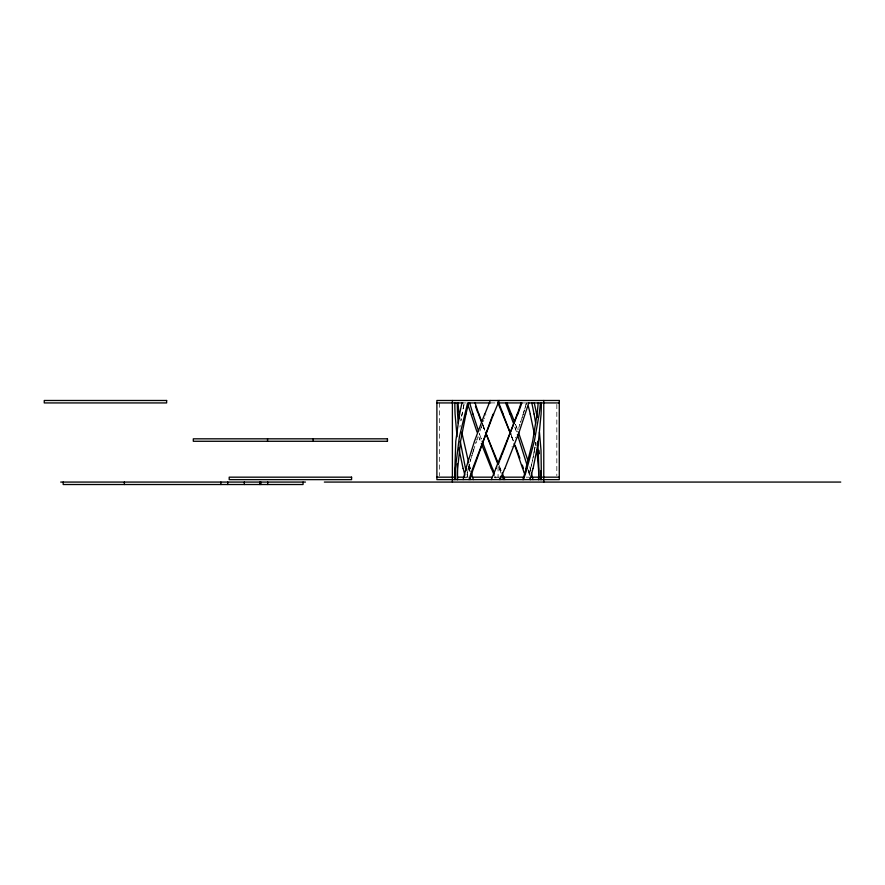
<?xml version="1.0" encoding="UTF-8"?>
<svg xmlns="http://www.w3.org/2000/svg" width="885" height="885" viewBox="0 0 885 885"><rect width="100%" height="100%" fill="white"/><g stroke="black" fill="none" stroke-linecap="round" stroke-linejoin="round"><path stroke-width="0.66" stroke-dasharray="4.42 3.32" d="M459.946 427.112L460.178 425.408M535.58 443.54L535.746 442.411L535.215 445.808M535.403 444.679L535.491 444.104M460.886 420.884L461.251 418.616M460.963 420.309L461.151 419.18M534.839 448.075L535.027 446.947L534.341 450.908M534.739 448.64L533.268 456.572M461.649 416.348L464.304 402.929A305.579 243.286 -52.9 0 0 462.136 414.08M461.738 415.784L462.047 414.08M534.241 451.472L534.031 452.611M533.932 453.175L532.339 461.107M533.157 457.136L531.21 466.207M532.095 462.235L530.004 471.307M530.945 467.335L530.679 468.475M465.82 477.966L466.118 476.727M529.861 471.871L529.263 474.249M467.169 472.49L467.855 477.966M467.977 469.404L468.53 467.346M468.121 468.884L469.625 463.375M469.094 465.289L469.006 463.939M526.287 403.759L525.933 404.998M470.112 461.671L470.931 458.839M470.267 461.107L470.765 459.403M525.447 406.658L524.728 409.135M471.097 458.275L472.114 454.879L471.605 456.572M524.429 410.109L523.743 412.377M472.28 454.304L472.634 453.175M472.457 453.74L473.862 449.204M472.977 452.036L473.154 451.472M523.046 414.645L523.223 414.08L521.619 419.18M522.161 417.477L520.325 423.141M473.508 450.343L474.957 445.808L474.592 446.947M520.878 421.448L520.513 422.576M475.699 443.54L476.44 441.272M475.876 442.976L476.064 442.411M519.76 424.844L519.949 424.28L518.809 427.676M477.004 439.579L476.816 440.144L478.354 435.608L479.172 437.876M518.234 429.38L518.433 428.816M517.459 431.648L517.648 431.072M479.935 431.072L481.34 427.112M515.269 437.876L515.468 437.312M481.141 427.676L482.767 423.141M482.568 423.716L484.803 430.508L483.199 425.984M483.398 421.448L483.807 420.309M511.984 446.947L512.194 446.372M484.438 418.616L484.648 418.052M485.699 415.209L485.909 414.645M463.021 402.929L466.185 402.929M490.522 402.929L496.02 402.929M522.947 402.929L526.686 402.929M465.51 477.17L468.519 477.17M494.195 477.17L501.972 477.17M526.276 477.17L529.02 477.17M498.974 465.067L501.563 471.307M494.682 476.727L495.202 477.966M511.309 435.608L512.647 439.015M483.022 425.984L484.582 429.944M498.897 466.826L501.109 472.49M496.087 477.966L495.6 476.727M511.762 436.748L513.311 440.708M483.763 427.676L484.637 429.944M515.667 424.844L515.457 424.28L517.791 430.508M516.099 425.984L517.371 429.38M479.593 439.015L480.024 440.144L478.752 436.748M511.253 435.608L512.094 437.876M511.674 436.748L513.333 441.272L512.503 439.015M484.029 428.24L482.17 423.141M482.38 423.716L482.579 424.28M514.827 427.112L515.833 429.944M515.026 427.676L516.63 432.212L516.232 431.072M480.09 435.608L481.296 439.015L479.305 433.34M479.493 433.916L479.692 434.48M470.068 471.307L468.32 465.643M468.497 466.207L469.183 468.475M469.957 467.346L470.4 468.884L469.15 464.459M529.772 466.771L531.022 471.307M469.813 466.826L469.238 464.769M528.323 469.913L529.119 472.999M529.54 474.659L529.75 475.488M535.956 443.54L535.79 442.411L536.288 445.808L536.044 444.104M556.831 404.39L556.831 475.721M498.078 466.627L498.078 477.767M439.336 402.929L439.336 475.798M526.442 402.929A305.513 187.509 -62.4 0 1 523.146 414.08M530.115 468.475A292.813 210.84 56.4 0 1 530.746 470.743M528.091 469.924A305.425 218.562 58.5 0 1 529.451 475.212M499.372 468.95A305.402 25.975 68.5 0 1 500.965 473.021M500.257 468.497A292.824 29.482 67.3 0 1 501.198 470.754M470.145 471.871A292.824 169.201 61.9 0 1 469.083 468.464M467.523 476.318A305.325 217.024 58.7 0 1 466.959 474.106M467.28 473.01A305.425 218.551 -58.5 0 1 468.353 468.895M530.591 468.475A305.325 217.035 -58.7 0 1 528.931 475.212"/><path stroke-width="1.33" d="M454.846 402.929L454.846 403.306A293.001 270.235 6.5 0 0 455.078 414.08L457.058 436.748M457.291 463.939L457.324 468.884A305.425 283.145 13 0 0 457.656 479.626M459.536 414.08L455.775 441.272L454.901 468.475A292.813 268.752 14.7 0 0 455.31 478.519M465.952 414.08L460.543 441.272L457.689 468.475A305.347 283.266 -12 0 0 457.302 479.626M533.091 468.475L538.467 441.272L541.089 414.08A293.001 270.235 -6.5 0 0 541.321 403.306L541.321 402.929M525.767 468.884L532.659 441.272L537.084 414.08A305.591 276.286 -31.3 0 0 538.168 402.929M465.919 468.475L474.493 441.272L484.681 414.08M528.765 402.929L519.086 432.212L504.892 468.475M526.984 468.475L534.319 441.272L539.197 414.08A292.824 261.396 -31.6 0 0 540.425 402.929M473.552 468.475L491.374 418.616M517.205 414.08L503.731 450.343M517.67 414.08L495.777 468.475M491.817 417.477L493.144 414.08M501.961 454.879L503.288 451.472M498.41 463.939L499.737 460.543M500.191 459.403L501.518 456.007M489.781 401.403L490.157 400.485M493.609 414.08L472.701 468.475A292.846 170.893 -61.8 0 0 468.995 479.626M498.244 402.929L498.078 403.306A293.001 12.766 -67.4 0 0 493.587 414.091M498.874 401.403L499.262 400.485M436.891 402.929L463.021 402.929M490.522 402.929L467.623 402.929L459.403 436.748L455.377 468.475A292.813 268.985 -13.6 0 0 454.879 479.626M497.503 402.929L522.15 402.929M527.67 402.929L559.276 402.929M387.176 438.827L193.306 438.827L193.306 441.272L387.176 441.272M436.891 477.17L454.768 477.17M457.523 477.17L464.393 477.17M472.645 477.17L491.894 477.17M502.89 477.17L523.522 477.17M531.774 477.17L559.276 477.17M60.7 482.071L305.458 482.071M324.341 482.071L840.75 482.071M497.923 402.929L510.855 434.48L503.023 414.08M498.509 463.939L485.478 432.212L497.757 463.939M491.275 468.475L481.318 443.54M511.486 414.08L514.583 422.012M492.381 468.475L482.115 441.272M481.495 422.012L478.486 414.08M515.28 445.808L518.256 453.74M510.037 414.08L513.388 423.141M518.422 432.212L528.356 461.915M518.676 454.879L519.904 458.275M514.152 443.54L522.615 468.475M481.761 422.012L478.962 414.08M477.081 432.212L467.888 404.556M517.415 434.48L526.929 464.769M522.305 465.067L523.466 468.475M478.519 431.072L472.944 414.08M468.707 462.811L461.749 432.212M463.076 468.475L458.806 448.075M530.215 414.08L534.485 434.48M465.488 468.475L460.244 441.272M536.631 414.08L537.25 417.477M534.12 414.08L535.646 423.141M538.954 450.343L539.385 453.74M459.636 418.616L459.083 414.08A305.38 276.076 31.3 0 1 458.01 402.929M539.452 432.212L541.012 450.343L541.266 468.475A292.824 268.752 -14.7 0 1 540.779 479.626M536.874 450.343L538.478 468.475A305.347 283.266 12 0 1 538.865 479.626M537.837 441.272L538.843 468.884A305.425 283.145 -13.1 0 1 538.5 479.626M458.176 423.141L457.589 414.08A305.602 283.886 9.5 0 1 457.291 402.929M543.777 400.485L543.777 482.071M498.078 400.485L498.078 401.403M452.39 400.485L452.39 482.071M387.486 438.827L387.486 441.272M313.235 438.827L313.235 441.272M303.057 482.071L303.057 484.515L63.189 484.515L63.189 482.071M267.724 482.071L267.724 484.515M267.547 438.827L267.547 441.272M260.876 482.071L260.876 484.515M259.814 482.071L259.814 484.515M244.315 482.071L244.315 484.515M227.755 482.071L227.755 484.515M220.896 482.071L220.896 484.515M124.376 482.071L124.376 484.515M504.738 468.497A292.802 27.335 -67.3 0 1 500.147 479.593M491.319 479.604A292.835 29.482 -67.3 0 1 495.91 468.497M463.132 479.615A292.802 210.829 -56.4 0 1 466.041 468.475M502.127 473.01A292.824 29.482 67.3 0 1 504.848 479.604M531.343 473.01A292.813 210.84 56.4 0 1 533.024 479.615M540.945 470.743A292.813 268.985 13.6 0 1 541.288 479.626M532.969 468.475A292.824 209.513 -56.7 0 1 530.049 479.615M527.084 468.464A292.824 169.201 -61.9 0 1 523.477 479.626M521.099 402.929A305.38 147.352 -65.4 0 1 517.349 414.08M521.862 402.929A292.791 136.013 -64.3 0 1 517.847 414.091M505.623 402.94A305.48 67.747 68 0 1 509.86 414.069M484.847 414.069A292.802 69.052 -66.7 0 1 489.316 402.94M465.919 414.08A305.513 213.816 -59.2 0 1 468.796 402.929M459.647 414.08A293.057 233.839 -50.4 0 1 461.97 402.929M534.241 402.929A292.835 233.706 50.4 0 1 536.564 414.08M506.873 402.94A292.846 69.063 66.7 0 1 511.342 414.069M478.818 414.08A305.248 147.264 65.4 0 1 475.068 402.929M498.753 402.896A305.48 18.629 68.5 0 1 503.145 414.114M531.785 402.929A305.347 243.098 52.9 0 1 534.042 414.08M472.999 414.08A305.546 187.576 62.4 0 1 469.703 402.929M500.578 476.296A305.347 23.707 -68.5 0 1 499.284 479.593M502.249 476.285A305.402 25.975 68.5 0 1 503.521 479.559M470.057 479.626A305.347 183.56 -62.8 0 1 473.409 468.464M473.364 479.626A305.425 181.845 63 0 1 471.329 472.999M529.993 477.413A305.425 218.562 58.5 0 1 530.513 479.615M526.066 468.873A305.469 181.912 -63 0 1 522.825 479.626M528.312 406.237A305.579 213.893 59.2 0 1 530.303 414.08M522.758 468.464A305.347 183.56 62.8 0 1 524.152 472.999M494.306 473.01A305.347 23.707 68.5 0 1 492.547 468.508M494.195 475.201A292.802 27.335 67.3 0 1 491.429 468.497M477.9 412.952A293.057 136.146 64.3 0 1 475.466 406.237M464.913 475.212A292.824 209.513 56.7 0 1 463.198 468.475M466.13 470.743A305.325 217.024 58.7 0 1 465.576 468.475M166.634 400.485L44.25 400.485L44.25 402.929L166.634 402.929L166.634 400.485M559.276 400.485L436.891 400.485L436.891 479.626L559.276 479.626L559.276 400.485M351.588 477.17L229.204 477.17L229.204 479.626L351.588 479.626L351.588 477.17"/></g></svg>
